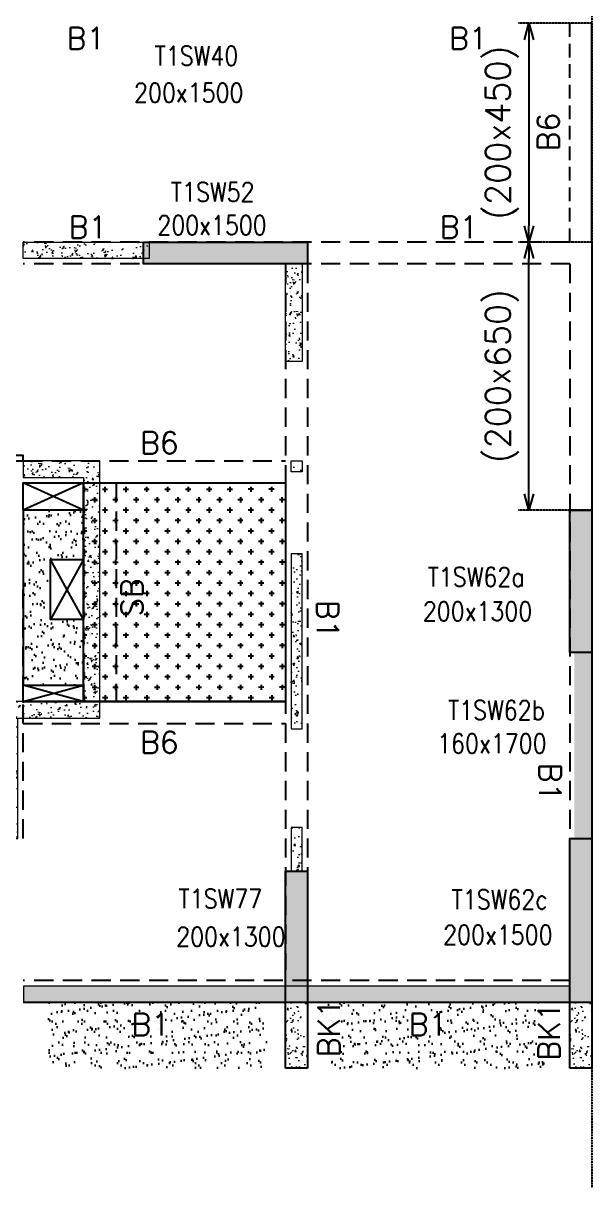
# Model space of a CAD drawing. Header units: millimetres. Extents: x 1078357 to 2594950, y -4969473 to -4636555.
# Drawn here: x 1736000 to 1741200, y -4675773 to -4665131 of the extents above; entities that cross this region are included whole.
import ezdxf

# ---------------------------------------------------------------- set-up
doc = ezdxf.new("R2010")
doc.units = ezdxf.units.MM
doc.header["$PDMODE"] = 35
for name, pattern in [('CONTINOUS', [0]), ('DOT', [0.25, 0, -0.25]), ('HIDDEN', [0.375, 0.25, -0.125])]:
    doc.linetypes.add(name, pattern=pattern)
doc.layers.get('0').update_dxf_attribs({"lineweight": 0})
doc.layers.get('Defpoints').update_dxf_attribs({"lineweight": 0})
for name, color, linetype, lineweight in [('A-_ANOTDIMA_D-', 6, 'Continuous', 13), ('COL. NO.', 30, 'Continuous', 25), ('COL. SIZE', 7, 'Continuous', 25), ('HATCH', 8, 'Continuous', 30), ('S-NON STR RCC WALL', 8, 'Continuous', 0)]:
    doc.layers.add(name, color=color, linetype=linetype, lineweight=lineweight)
for name, color, linetype in [('B-200x325', 201, 'HIDDEN'), ('B-200x450', 52, 'HIDDEN'), ('B-200x650', 241, 'HIDDEN'), ('B-300xSLAB THK.', 151, 'Continuous'), ('BK1-200x650', 241, 'HIDDEN'), ('DC BEAM NO.', 7, 'Continuous'), ('DROP SLAB', 8, 'Continuous'), ('EXPANSION JOINT', 10, 'HIDDEN'), ('S-COLUMN_SHEAR WALL', 1, 'Continuous'), ('S-DIM', 2, 'Continuous'), ('SLAB FOLD', 8, 'Continuous')]:
    doc.layers.add(name, color=color, linetype=linetype)
doc.styles.add('Roman', font='romans')
doc.styles.add('ROMANS', font='romans.shx', dxfattribs={"width": 0.85})
doc.dimstyles.new('HARESH', dxfattribs={"dimtxt": 150, "dimasz": 75, "dimexe": 0, "dimexo": 0, "dimgap": 25, "dimtad": 1, "dimdec": 0, "dimdsep": 46, "dimtxsty": 'Roman', "dimblk": 'OBLIQUE', "dimcen": 225, "dimdle": 25, "dimclrd": 2, "dimclre": 2, "dimclrt": 7, "dimadec": 8, "dimazin": 1, "dimtfac": 1, "dimtdec": 0, "dimtmove": 0, "dimatfit": 0, "dimfxl": 1, "dimlwd": -1, "dimlwe": -1, "dimarcsym": 0})

# ---------------------------------------------------------------- blocks, each defined once
blk = doc.blocks.new('_Open30')
at = {"color": 0, "linetype": 'ByBlock', "lineweight": -2}
for p, q in [((-1, 0.268), (0, 0)), ((0, 0), (-1, -0.268)), ((0, 0), (-1, 0))]:
    blk.add_line(p, q, dxfattribs=at)
blk = doc.blocks.new('*D1130')
at = {"layer": 'Defpoints', "color": 0, "linetype": 'CONTINOUS', "ltscale": 0.5, "transparency": 16777216}
for p in [(1740626, -4667131), (1741200, -4667131, 0), (1741200, -4669581, 0)]:
    blk.add_point(p, dxfattribs=at)
at = {"layer": 'S-DIM', "color": 2, "linetype": 'DOT', "ltscale": 0.5, "transparency": 16777216}
for p, q in [((1741200, -4667131), (1740526, -4667131)), ((1741200, -4669581), (1740526, -4669581))]:
    blk.add_line(p, q, dxfattribs=at)
at = {"layer": 'S-DIM', "color": 2, "linetype": 'CONTINOUS', "ltscale": 0.5, "transparency": 16777216}
blk.add_line((1740626, -4669431), (1740626, -4667281), dxfattribs=at)
at = {"layer": 'S-DIM', "color": 2, "linetype": 'CONTINOUS', "ltscale": 0.5, "transparency": 16777216, "xscale": 150, "yscale": 150, "zscale": 150}
for p, rotation in [((1740626, -4667131), 90), ((1740626, -4669581), 270)]:
    blk.add_blockref('_Open30', p, dxfattribs=dict(at, rotation=rotation))
at = {"layer": 'S-DIM', "color": 7, "linetype": 'CONTINOUS', "ltscale": 0.5, "transparency": 16777216, "insert": (1740379, -4668356), "char_height": 225, "attachment_point": 5, "rotation": 90, "style": 'Roman'}
blk.add_mtext('(200x650)', dxfattribs=at)
blk = doc.blocks.new('*D1131')
at = {"layer": 'Defpoints', "color": 0, "linetype": 'CONTINOUS', "ltscale": 0.5, "transparency": 16777216}
for p in [(1741200, -4665131, 0), (1740626, -4667131), (1741200, -4667131, 0)]:
    blk.add_point(p, dxfattribs=at)
at = {"layer": 'S-DIM', "color": 2, "linetype": 'DOT', "ltscale": 0.5, "transparency": 16777216}
for p, q in [((1741200, -4665131), (1740526, -4665131)), ((1741200, -4667131), (1740526, -4667131))]:
    blk.add_line(p, q, dxfattribs=at)
at = {"layer": 'S-DIM', "color": 2, "linetype": 'CONTINOUS', "ltscale": 0.5, "transparency": 16777216}
blk.add_line((1740626, -4665281), (1740626, -4666981), dxfattribs=at)
at = {"layer": 'S-DIM', "color": 2, "linetype": 'CONTINOUS', "ltscale": 0.5, "transparency": 16777216, "xscale": 150, "yscale": 150, "zscale": 150}
for p, rotation in [((1740626, -4665131), 90), ((1740626, -4667131), 270)]:
    blk.add_blockref('_Open30', p, dxfattribs=dict(at, rotation=rotation))
at = {"layer": 'S-DIM', "color": 7, "linetype": 'CONTINOUS', "ltscale": 0.5, "transparency": 16777216, "insert": (1740379, -4666131), "char_height": 225, "attachment_point": 5, "rotation": 90, "style": 'Roman'}
blk.add_mtext('(200x450)', dxfattribs=at)
blk = doc.blocks.new('G$CD63B60BD')
at = {"layer": 'COL. NO.', "linetype": 'Continuous', "style": 'ROMANS', "width": 0.85}
for s, p in [('T1SW40', (40551, 8565, -320)), ('T1SW52', (40700, 7320, -320)), ('T1SW62a', (43049, 3802, -320)), ('T1SW62b', (43235, 2584, -320)), ('T1SW77', (40770, 861, -320)), ('T1SW62c', (43268, 854, -323))]:
    blk.add_text(s, height=175, dxfattribs=at).set_placement(p)
at = {"layer": 'COL. SIZE', "linetype": 'Continuous', "style": 'ROMANS', "width": 0.85}
for s, p in [('200x1500', (40363, 8228, -320)), ('200x1500', (40576, 7017, -320)), ('200x1300', (43005, 3488, -320)), ('160x1700', (43136, 2280, -320)), ('200x1300', (40749, 514, -320)), ('200x1500', (43191, 531, -323))]:
    blk.add_text(s, height=175, dxfattribs=at).set_placement(p)

msp = doc.modelspace()

# ---------------------------------------------------------------- hatches: boundary and pattern name
at = {"layer": 'DROP SLAB'}
h = msp.add_hatch(dxfattribs=at)
h.set_pattern_fill('CROSS', color=8, scale=15, angle=0.03079)
h.set_pattern_definition([(180.03079016, (-7053890.66, 32799621.51), (-95.19879988, -95.30117261), [47.625, -142.875]), (270.03079016, (-7053914.48, 32799645.31), (95.30117261, -95.19879988), [47.625, -142.875])])
h.paths.add_polyline_path([(1736549.6, -4669330.9), (1738399.6, -4669330.9), (1738399.6, -4671330.7), (1736549.6, -4671330.7)])
at = {"layer": 'HATCH'}
h = msp.add_hatch(dxfattribs=at)
h.set_pattern_fill('AR-SAND', color=8, scale=3, angle=180.02985)
h.set_pattern_definition([(37.47015413, (-4472243.43, 23605394.62), (-4.72361136, 146.8264517), [0, -115.824, 0, -129.54, 0, -123.825]), (7.4701541, (-4472243.43, 23605394.62), (134.9689868, 214.9772528), [0, -62.484, 0, -104.394, 0, -40.005]), (327.47015413, (-4472337.15, 23605394.67), (237.29790347, 0.3075449), [0, -38.1, 0, -137.16, 0, -179.07]), (317.4701541, (-4472337.15, 23605394.67), (229.1017424, 66.759465), [0, -19.05, 0, -89.916, 0, -102.87])])
h.paths.add_polyline_path([(1735999.6, -4671180.8), (1736549.6, -4671180.8), (1736549.6, -4670580.8), (1736249.6, -4670580.8), (1736249.6, -4670030.8), (1736549.6, -4670030.9), (1736549.6, -4669580.8), (1735999.6, -4669580.8)])
h = msp.add_hatch(dxfattribs=at)
h.set_pattern_fill('AR-SAND', color=8, scale=3, angle=179.97015)
h.set_pattern_definition([(37.47015413, (-3357608.1, 18697427.77), (-4.72361136, 146.8264517), [0, -115.824, 0, -129.54, 0, -123.825]), (7.4701541, (-3357608.1, 18697427.77), (134.9689868, 214.9772528), [0, -62.484, 0, -104.394, 0, -40.005]), (327.4701541, (-3357701.83, 18697427.82), (237.2979035, 0.3075449), [0, -38.1, 0, -137.16, 0, -179.07]), (317.4701541, (-3357701.83, 18697427.82), (229.1017424, 66.759465), [0, -19.05, 0, -89.916, 0, -102.87])])
h.paths.add_polyline_path([(1738224.9, -4674080.9), (1736224.9, -4674080.9), (1736224.9, -4674680.9), (1738224.9, -4674680.9)])
h = msp.add_hatch(dxfattribs=at)
h.set_pattern_fill('AR-SAND', color=8, scale=3, angle=179.97015)
h.set_pattern_definition([(37.47015413, (-3360158.1, 18697427.77), (-4.72361136, 146.8264517), [0, -115.824, 0, -129.54, 0, -123.825]), (7.4701541, (-3360158.1, 18697427.77), (134.9689868, 214.9772528), [0, -62.484, 0, -104.394, 0, -40.005]), (327.4701541, (-3360251.83, 18697427.82), (237.2979035, 0.3075449), [0, -38.1, 0, -137.16, 0, -179.07]), (317.4701541, (-3360251.83, 18697427.82), (229.1017424, 66.759465), [0, -19.05, 0, -89.916, 0, -102.87])])
h.paths.add_polyline_path([(1740774.9, -4674080.9), (1738774.9, -4674080.9), (1738774.9, -4674680.9), (1740774.9, -4674680.9)])
at = {"layer": 'S-COLUMN_SHEAR WALL', "lineweight": 25}
h = msp.add_hatch(color=1, dxfattribs=at)
h.dxf.hatch_style = 1
h.paths.add_polyline_path([(1737099.7, -4667130.8), (1738599.7, -4667130.8), (1738599.7, -4667330.8), (1737099.7, -4667330.8)])
h = msp.add_hatch(color=1, dxfattribs=at)
h.dxf.hatch_style = 1
h.paths.add_polyline_path([(1740999.7, -4669580.8), (1741199.7, -4669580.8), (1741199.7, -4670880.8), (1740999.7, -4670880.8)])
at = {"layer": 'S-COLUMN_SHEAR WALL', "lineweight": 25, "extrusion": (1.00316e-06, -2.11765e-11, 1)}
h = msp.add_hatch(color=1, dxfattribs=at)
h.dxf.hatch_style = 1
h.paths.add_polyline_path([(1741199.6, -4672580.9), (1741039.6, -4672580.9), (1741039.6, -4670880.9), (1741199.6, -4670880.9)])
at = {"layer": 'S-COLUMN_SHEAR WALL', "lineweight": 25}
h = msp.add_hatch(color=1, dxfattribs=at)
h.dxf.hatch_style = 1
h.paths.add_polyline_path([(1741199.6, -4674080.9), (1740999.6, -4674080.9), (1740999.6, -4672580.8), (1741199.6, -4672580.8)])
h = msp.add_hatch(color=1, dxfattribs=at)
h.dxf.hatch_style = 1
h.paths.add_polyline_path([(1738599.6, -4672880.8), (1738599.6, -4674080.9), (1738399.6, -4674080.9), (1738399.6, -4672880.8)])
at = {"layer": 'S-NON STR RCC WALL'}
h = msp.add_hatch(dxfattribs=at)
h.set_pattern_fill('AR-CONC', color=256)
h.set_pattern_definition([(50, (-5739970.31, 27975610.97), (182.184669, -15.93908554), [19.05, -209.55]), (355, (-5739970.31, 27975610.97), (-35.2434214, 191.0568452), [15.24, -167.6405842]), (100.4514447, (-5739955.13, 27975609.64), (146.9412471, 175.1177519), [16.1900088, -178.0902446]), (46.1842, (-5739970.31, 27975661.77), (271.0790409, -42.042328), [28.575, -314.325]), (96.6355576, (-5739947.72, 27975658.27), (237.404134, 247.4261246), [24.2850231, -267.1356082]), (351.1841512, (-5739970.3, 27975661.77), (237.404134, 247.4261246), [22.859967, -251.459732]), (21, (-5739944.91, 27975649.07), (151.6143913, -102.2651982), [19.05, -209.55]), (326, (-5739944.91, 27975649.07), (61.8020283, 184.1879661), [15.24, -167.64]), (71.451445, (-5739932.28, 27975640.55), (213.4164193, 81.9227689), [16.1900088, -178.0899376]), (37.5, (-5739970.31, 27975610.97), (3.08860325, 84.55503887), [0, -165.608, 0, -170.18, 0, -168.275]), (7.5, (-5739970.31, 27975610.97), (66.8196625, 100.18057482), [0, -97.028, 0, -161.798, 0, -64.135]), (327.5, (-5740026.954, 27975610.97), (135.59059517, -5.72874399), [0, -63.5, 0, -198.12, 0, -262.89]), (317.5, (-5740052.35, 27975610.97), (148.1291814, 25.42649103), [0, -82.55, 0, -131.572, 0, -186.69])])
h.paths.add_polyline_path([(1737149.9, -4667280.9), (1735999.9, -4667280.9), (1735999.9, -4667130.9), (1737149.9, -4667130.9)])
h = msp.add_hatch(dxfattribs=at)
h.set_pattern_fill('AR-CONC', color=256, angle=180)
h.set_pattern_definition([(50, (-5713135.06, 27972320.94), (182.184669, -15.93908554), [19.05, -209.55]), (355, (-5713135.06, 27972320.94), (-35.2434214, 191.0568452), [15.24, -167.6405842]), (100.4514447, (-5713119.88, 27972319.61), (146.9412471, 175.1177519), [16.1900088, -178.0902446]), (46.1842, (-5713135.06, 27972371.74), (271.0790409, -42.042328), [28.575, -314.325]), (96.6355576, (-5713112.47, 27972368.24), (237.404134, 247.4261246), [24.2850231, -267.1356082]), (351.1841512, (-5713135.06, 27972371.74), (237.404134, 247.4261246), [22.859967, -251.459732]), (21, (-5713109.66, 27972359.04), (151.6143913, -102.2651982), [19.05, -209.55]), (326, (-5713109.66, 27972359.04), (61.8020283, 184.1879661), [15.24, -167.64]), (71.451445, (-5713097.02, 27972350.52), (213.4164193, 81.9227689), [16.1900088, -178.0899376]), (37.5, (-5713135.06, 27972320.94), (3.08860325, 84.55503887), [0, -165.608, 0, -170.18, 0, -168.275]), (7.5, (-5713135.06, 27972320.94), (66.8196625, 100.18057482), [0, -97.028, 0, -161.798, 0, -64.135]), (327.5, (-5713191.7, 27972320.94), (135.59059517, -5.72874399), [0, -63.5, 0, -198.12, 0, -262.89]), (317.5, (-5713217.1, 27972320.94), (148.1291814, 25.42649103), [0, -82.55, 0, -131.572, 0, -186.69])])
h.paths.add_polyline_path([(1738399.9, -4667330.9), (1738549.9, -4667330.9), (1738549.9, -4668220.8), (1738399.9, -4668220.8)])
h = msp.add_hatch(dxfattribs=at)
h.set_pattern_fill('AR-CONC', color=256, angle=180)
h.set_pattern_definition([(50, (-4642745.6, 23291591.78), (182.184669, -15.9390855), [19.05, -209.55]), (355, (-4642745.6, 23291591.78), (-35.2434214, 191.0568452), [15.24, -167.6405842]), (100.4514447, (-4642730.41, 23291590.45), (146.9412471, 175.1177519), [16.1900088, -178.0902446]), (46.1842, (-4642745.6, 23291642.58), (271.0790409, -42.042328), [28.575, -314.325]), (96.6355576, (-4642723, 23291639.08), (237.404134, 247.4261246), [24.2850231, -267.1356082]), (351.1841512, (-4642745.6, 23291642.58), (237.404134, 247.4261246), [22.859967, -251.459732]), (21, (-4642720.2, 23291629.88), (151.6143913, -102.2651982), [19.05, -209.55]), (326, (-4642720.2, 23291629.88), (61.8020283, 184.1879661), [15.24, -167.64]), (71.451445, (-4642707.56, 23291621.36), (213.4164193, 81.9227689), [16.1900088, -178.0899376]), (37.5, (-4642745.6, 23291591.78), (3.08860325, 84.55503887), [0, -165.608, 0, -170.18, 0, -168.275]), (7.5, (-4642745.6, 23291591.78), (66.8196625, 100.18057482), [0, -97.028, 0, -161.798, 0, -64.135]), (327.5, (-4642802.24, 23291591.78), (135.59059517, -5.728744), [0, -63.5, 0, -198.12, 0, -262.89]), (317.5, (-4642827.64, 23291591.78), (148.1291814, 25.42649103), [0, -82.55, 0, -131.572, 0, -186.69])])
h.paths.add_polyline_path([(1736699.9, -4671480.9), (1736699.9, -4669130.9), (1735999.9, -4669130.9), (1735999.9, -4669280.9), (1736549.9, -4669280.9), (1736549.9, -4671330.9), (1735799.9, -4671330.9), (1735799.9, -4672580.8), (1735949.9, -4672580.8), (1735949.9, -4671480.9)])
h = msp.add_hatch(dxfattribs=at)
h.set_pattern_fill('AR-CONC', color=256, angle=180)
h.set_pattern_definition([(50, (2835724.66, -9398072.05), (182.184669, -15.9390855), [19.05, -209.55]), (355, (2835724.66, -9398072.05), (-35.2434214, 191.056845), [15.24, -167.640584]), (100.4514447, (2835739.85, -9398073.38), (146.941247, 175.117752), [16.190009, -178.0902446]), (46.1842, (2835724.66, -9398021.25), (271.079041, -42.042328), [28.575, -314.325]), (96.6355576, (2835747.25, -9398024.75), (237.404134, 247.426125), [24.285023, -267.135608]), (351.184151, (2835724.66, -9398021.25), (237.404134, 247.426125), [22.859967, -251.459732]), (21, (2835750.06, -9398033.95), (151.6143913, -102.265198), [19.05, -209.55]), (326, (2835750.06, -9398033.95), (61.802028, 184.187966), [15.24, -167.64]), (71.451445, (2835762.7, -9398042.47), (213.416419, 81.922769), [16.190009, -178.0899376]), (37.5, (2835724.664, -9398072.05), (3.08860325, 84.5550389), [0, -165.608, 0, -170.18, 0, -168.275]), (7.5, (2835724.66, -9398072.05), (66.8196625, 100.1805748), [0, -97.028, 0, -161.798, 0, -64.135]), (327.5, (2835668.02, -9398072.05), (135.5905952, -5.728744), [0, -63.5, 0, -198.12, 0, -262.89]), (317.5, (2835642.62, -9398072.05), (148.1291814, 25.426491), [0, -82.55, 0, -131.572, 0, -186.69])])
h.paths.add_polyline_path([(1738449.9, -4669130.7), (1738549.9, -4669130.7), (1738549.9, -4669230.7), (1738449.9, -4669230.7)])
h = msp.add_hatch(dxfattribs=at)
h.set_pattern_fill('AR-CONC', color=256, angle=180)
h.set_pattern_definition([(50, (2835737.88, -9396707.38), (182.184669, -15.9390855), [19.05, -209.55]), (355, (2835737.88, -9396707.38), (-35.2434214, 191.056845), [15.24, -167.640584]), (100.4514447, (2835753.06, -9396708.71), (146.941247, 175.117752), [16.190009, -178.0902446]), (46.1842, (2835737.88, -9396656.58), (271.079041, -42.042328), [28.575, -314.325]), (96.6355576, (2835760.47, -9396660.1), (237.404134, 247.426125), [24.285023, -267.135608]), (351.184151, (2835737.88, -9396656.58), (237.404134, 247.426125), [22.859967, -251.459732]), (21, (2835763.28, -9396669.28), (151.6143913, -102.265198), [19.05, -209.55]), (326, (2835763.28, -9396669.28), (61.802028, 184.187966), [15.24, -167.64]), (71.451445, (2835775.91, -9396677.8), (213.416419, 81.922769), [16.190009, -178.0899376]), (37.5, (2835737.88, -9396707.385), (3.08860325, 84.5550389), [0, -165.608, 0, -170.18, 0, -168.275]), (7.5, (2835737.88, -9396707.385), (66.8196625, 100.1805748), [0, -97.028, 0, -161.798, 0, -64.135]), (327.5, (2835681.236, -9396707.385), (135.5905952, -5.728744), [0, -63.5, 0, -198.12, 0, -262.89]), (317.5, (2835655.84, -9396707.38), (148.1291814, 25.426491), [0, -82.55, 0, -131.572, 0, -186.69])])
h.paths.add_polyline_path([(1738449.9, -4671580.7), (1738549.9, -4671580.7), (1738549.9, -4669980.7), (1738449.9, -4669980.7)])
h = msp.add_hatch(dxfattribs=at)
h.set_pattern_fill('AR-CONC', color=256, angle=180)
h.set_pattern_definition([(50, (1738513.16, -4712688.2), (182.18467, -15.9391), [19.05, -209.55]), (355, (1738513.16, -4712688.2), (-35.2434, 191.05685), [15.24, -167.6406]), (100.45144, (1738528.34, -4712689.53), (146.94125, 175.11775), [16.19, -178.09024]), (46.1842, (1738513.16, -4712637.4), (271.079, -42.0423), [28.575, -314.325]), (96.63556, (1738535.75, -4712640.9), (237.4041, 247.4261), [24.285, -267.1356]), (351.18415, (1738513.16, -4712637.4), (237.4041, 247.4261), [22.86, -251.4597]), (21, (1738538.56, -4712650.1), (151.6144, -102.2652), [19.05, -209.55]), (326, (1738538.56, -4712650.1), (61.802, 184.188), [15.24, -167.64]), (71.45144, (1738551.2, -4712658.62), (213.4164, 81.9228), [16.19, -178.0899]), (37.5, (1738513.16, -4712688.2), (3.0886, 84.55504), [0, -165.608, 0, -170.18, 0, -168.275]), (7.5, (1738513.16, -4712688.2), (66.81966, 100.18057), [0, -97.028, 0, -161.798, 0, -64.135]), (327.5, (1738456.52, -4712688.2), (135.5906, -5.72874), [0, -63.5, 0, -198.12, 0, -262.89]), (317.5, (1738431.12, -4712688.2), (148.12918, 25.4265), [0, -82.55, 0, -131.572, 0, -186.69])])
h.paths.add_polyline_path([(1738449.9, -4672881.1), (1738549.9, -4672881.1), (1738549.9, -4672480.7), (1738449.9, -4672480.7)])
h = msp.add_hatch(dxfattribs=at)
h.set_pattern_fill('AR-CONC', color=256, angle=180)
h.set_pattern_definition([(50, (-5739970.31, 27975610.97), (182.184669, -15.93908554), [19.05, -209.55]), (355, (-5739970.31, 27975610.97), (-35.2434214, 191.0568452), [15.24, -167.6405842]), (100.4514447, (-5739955.13, 27975609.64), (146.9412471, 175.1177519), [16.1900088, -178.0902446]), (46.1842, (-5739970.31, 27975661.77), (271.0790409, -42.042328), [28.575, -314.325]), (96.6355576, (-5739947.72, 27975658.27), (237.404134, 247.4261246), [24.2850231, -267.1356082]), (351.1841512, (-5739970.3, 27975661.77), (237.404134, 247.4261246), [22.859967, -251.459732]), (21, (-5739944.91, 27975649.07), (151.6143913, -102.2651982), [19.05, -209.55]), (326, (-5739944.91, 27975649.07), (61.8020283, 184.1879661), [15.24, -167.64]), (71.451445, (-5739932.28, 27975640.55), (213.4164193, 81.9227689), [16.1900088, -178.0899376]), (37.5, (-5739970.31, 27975610.97), (3.08860325, 84.55503887), [0, -165.608, 0, -170.18, 0, -168.275]), (7.5, (-5739970.31, 27975610.97), (66.8196625, 100.18057482), [0, -97.028, 0, -161.798, 0, -64.135]), (327.5, (-5740026.954, 27975610.97), (135.59059517, -5.72874399), [0, -63.5, 0, -198.12, 0, -262.89]), (317.5, (-5740052.35, 27975610.97), (148.1291814, 25.42649103), [0, -82.55, 0, -131.572, 0, -186.69])])
h.paths.add_polyline_path([(1736002.8, -4674080.9), (1740999.9, -4674080.9), (1740999.9, -4673930.9), (1736002.8, -4673930.9)])
h = msp.add_hatch(dxfattribs=at)
h.set_pattern_fill('AR-CONC', color=256, angle=180)
h.set_pattern_definition([(50, (-7891772.63, 37565026.48), (182.184669, -15.93908554), [19.05, -209.55]), (355, (-7891772.63, 37565026.48), (-35.2434214, 191.0568452), [15.24, -167.6405842]), (100.4514447, (-7891757.45, 37565025.16), (146.9412471, 175.1177519), [16.1900088, -178.0902446]), (46.1842, (-7891772.63, 37565077.28), (271.0790409, -42.0423279), [28.575, -314.325]), (96.6355576, (-7891750.04, 37565073.78), (237.404134, 247.4261246), [24.2850231, -267.1356082]), (351.1841512, (-7891772.63, 37565077.28), (237.404134, 247.4261246), [22.859967, -251.459732]), (21, (-7891747.23, 37565064.58), (151.61439127, -102.2651982), [19.05, -209.55]), (326, (-7891747.23, 37565064.58), (61.80202835, 184.1879661), [15.24, -167.64]), (71.451445, (-7891734.6, 37565056.06), (213.4164193, 81.9227689), [16.1900088, -178.0899376]), (37.5, (-7891772.63, 37565026.485), (3.08860325, 84.55503887), [0, -165.608, 0, -170.18, 0, -168.275]), (7.5, (-7891772.63, 37565026.485), (66.81966251, 100.18057482), [0, -97.028, 0, -161.798, 0, -64.135]), (327.5, (-7891829.27, 37565026.485), (135.59059517, -5.72874399), [0, -63.5, 0, -198.12, 0, -262.89]), (317.5, (-7891854.67, 37565026.48), (148.1291814, 25.42649103), [0, -82.55, 0, -131.572, 0, -186.69])])
h.paths.add_polyline_path([(1738599.6, -4674080.8), (1738399.6, -4674080.8), (1738399.6, -4674680.8), (1738599.6, -4674680.8), (1738599.6, -4674680.8), (1738599.6, -4674080.9)], is_closed=False)
h = msp.add_hatch(dxfattribs=at)
h.set_pattern_fill('AR-CONC', color=256, angle=180)
h.set_pattern_definition([(50, (-7889172.61, 37565026.48), (182.184669, -15.93908554), [19.05, -209.55]), (355, (-7889172.61, 37565026.48), (-35.2434214, 191.0568452), [15.24, -167.6405842]), (100.4514447, (-7889157.43, 37565025.16), (146.9412471, 175.1177519), [16.1900088, -178.0902446]), (46.1842, (-7889172.6, 37565077.28), (271.0790409, -42.0423279), [28.575, -314.325]), (96.6355576, (-7889150.02, 37565073.78), (237.404134, 247.4261246), [24.2850231, -267.1356082]), (351.1841512, (-7889172.6, 37565077.28), (237.404134, 247.4261246), [22.859967, -251.459732]), (21, (-7889147.21, 37565064.58), (151.61439127, -102.2651982), [19.05, -209.55]), (326, (-7889147.21, 37565064.58), (61.80202835, 184.1879661), [15.24, -167.64]), (71.451445, (-7889134.58, 37565056.06), (213.4164193, 81.9227689), [16.1900088, -178.0899376]), (37.5, (-7889172.61, 37565026.485), (3.08860325, 84.55503887), [0, -165.608, 0, -170.18, 0, -168.275]), (7.5, (-7889172.61, 37565026.485), (66.81966251, 100.18057482), [0, -97.028, 0, -161.798, 0, -64.135]), (327.5, (-7889229.25, 37565026.485), (135.59059517, -5.72874399), [0, -63.5, 0, -198.12, 0, -262.89]), (317.5, (-7889254.65, 37565026.48), (148.1291814, 25.42649103), [0, -82.55, 0, -131.572, 0, -186.69])])
h.paths.add_polyline_path([(1741199.6, -4674080.8), (1740999.6, -4674080.8), (1740999.6, -4674680.8), (1741199.6, -4674680.8), (1741199.6, -4674680.8), (1741199.6, -4674080.9)], is_closed=False)

# ---------------------------------------------------------------- linework, layer by layer
at = {"layer": 'B-200x325', "ltscale": 700}
for p, q in [((1735999.9, -4669130.9, 0), (1738399.8, -4669130.9, 0)), ((1735999.8, -4671530.7, 0), (1738399.8, -4671530.7, 0))]:
    msp.add_line(p, q, dxfattribs=at)
at = {"layer": 'B-200x325', "linetype": 'Continuous', "ltscale": 700}
for p, q in [((1736000, -4669330.9, 0), (1738399.8, -4669330.9, 0)), ((1735999.8, -4671330.7, 0), (1738399.8, -4671330.7, 0))]:
    msp.add_line(p, q, dxfattribs=at)
at = {"layer": 'B-200x450', "linetype": 'HIDDEN', "ltscale": 500}
msp.add_line((1740999.9, -4667130.9, 0), (1740999.9, -4665130.8, 0), dxfattribs=at)
at = {"layer": 'B-200x450', "linetype": 'Continuous', "ltscale": 500}
msp.add_line((1741199.9, -4667130.9, 0), (1741199.9, -4665130.9, 0), dxfattribs=at)
at = {"layer": 'B-200x650', "linetype": 'HIDDEN', "ltscale": 700}
for p, q in [((1740999.9, -4667130.9, 0), (1735999.9, -4667130.9, 0)), ((1740999.9, -4667330.9, 0), (1735999.9, -4667330.9, 0)), ((1738399.9, -4667330.9, 0), (1738399.9, -4673780.8, 0)), ((1738599.9, -4667330.9, 0), (1738599.9, -4673780.8, 0)), ((1740999.9, -4667330.9, 0), (1740999.9, -4672580.8, 0)), ((1735999.9, -4672580.8, 0), (1735999.9, -4670280.8, 0)), ((1740999.9, -4673880.8, 0), (1735999.9, -4673880.8, 0))]:
    msp.add_line(p, q, dxfattribs=at)
at = {"layer": 'B-200x650', "linetype": 'CONTINOUS', "ltscale": 700}
for p, q in [((1741199.9, -4667130.9, 0), (1741199.9, -4672580.8, 0)), ((1740999.9, -4674080.8, 0), (1735999.9, -4674080.8, 0)), ((1738399.6, -4674680.8, 0), (1738399.6, -4674080.8, 0)), ((1738599.6, -4674080.8, 0), (1738599.6, -4674680.8, 0)), ((1740999.6, -4674680.8, 0), (1740999.6, -4674080.8, 0)), ((1741199.6, -4674080.8, 0), (1741199.6, -4674680.8, 0)), ((1738599.6, -4674680.8, 0), (1738399.6, -4674680.8, 0)), ((1741199.6, -4674680.8, 0), (1740999.6, -4674680.8, 0))]:
    msp.add_line(p, q, dxfattribs=at)
at = {"layer": 'B-300xSLAB THK.', "linetype": 'HIDDEN', "ltscale": 700}
for p, q in [((1736549.7, -4669331.1, 0), (1736549.7, -4671330.9, 0)), ((1736849.7, -4669331.1, 0), (1736849.7, -4671330.9, 0))]:
    msp.add_line(p, q, dxfattribs=at)
at = {"layer": 'BK1-200x650', "linetype": 'Continuous', "ltscale": 700, "elevation": 0}
msp.add_lwpolyline([(1735799.9, -4669130.9), (1735999.9, -4669130.9), (1735999.9, -4669080.7), (1735799.9, -4669080.7)], close=True, dxfattribs=at)
at = {"layer": 'DROP SLAB', "color": 3, "linetype": 'CONTINOUS', "ltscale": 500}
for p, q in [((1736549.6, -4669330.8, 0), (1735999.6, -4669580.8, 0)), ((1736549.6, -4669580.8, 0), (1735999.8, -4669330.8, 0)), ((1736549.7, -4670580.8, 0), (1736249.6, -4670030.8, 0)), ((1736549.7, -4670030.8, 0), (1736249.6, -4670580.8, 0)), ((1736548.8, -4671330.6, 0), (1735999.6, -4671180.8, 0)), ((1735999.6, -4671330.8, 0), (1736549.6, -4671180.8, 0))]:
    msp.add_line(p, q, dxfattribs=at)
at = {"layer": 'DROP SLAB', "color": 3, "linetype": 'CONTINOUS', "ltscale": 500, "elevation": 0}
for points in [[(1736549.6, -4669580.8), (1735999.8, -4669580.8), (1735999.8, -4669330.8), (1736549.6, -4669330.8)], [(1736549.6, -4669330.9), (1738399.6, -4669330.9), (1738399.6, -4671330.7), (1736549.6, -4671330.7)], [(1736549.6, -4670580.8), (1736249.6, -4670580.8), (1736249.6, -4670030.8), (1736549.6, -4670030.8)], [(1736549.6, -4671330.6), (1735999.6, -4671330.6), (1735999.6, -4671180.8), (1736549.6, -4671180.8)]]:
    msp.add_lwpolyline(points, close=True, dxfattribs=at)
at = {"layer": 'EXPANSION JOINT'}
msp.add_line((1741199.9, -4655440.9, 0), (1741199.9, -4675773.4, 0), dxfattribs=at)
msp.add_line((1741199.9, -4655440.9, 0), (1741199.9, -4675773.4, 0), dxfattribs=at)
at = {"layer": 'S-COLUMN_SHEAR WALL', "color": 1, "lineweight": 25, "elevation": 0}
for points in [[(1737099.7, -4667130.8), (1738599.7, -4667130.8), (1738599.7, -4667330.8), (1737099.7, -4667330.8)], [(1740999.7, -4669580.8), (1741199.7, -4669580.8), (1741199.7, -4670880.8), (1740999.7, -4670880.8)], [(1741199.6, -4674080.9), (1740999.6, -4674080.9), (1740999.6, -4672580.8), (1741199.6, -4672580.8)], [(1738399.6, -4672881.1), (1738599.6, -4672881.1), (1738599.6, -4674080.9), (1738399.6, -4674080.9)]]:
    msp.add_lwpolyline(points, close=True, dxfattribs=at)
at = {"layer": 'S-NON STR RCC WALL', "ltscale": 700, "elevation": 0}
for points in [[(1737149.9, -4667280.9), (1735999.9, -4667280.9), (1735999.9, -4667130.9), (1737149.9, -4667130.9)], [(1738399.9, -4667330.9), (1738549.9, -4667330.9), (1738549.9, -4668220.8), (1738399.9, -4668220.8)], [(1738449.9, -4669130.7), (1738549.9, -4669130.7), (1738549.9, -4669230.7), (1738449.9, -4669230.7)], [(1738449.9, -4671580.7), (1738549.9, -4671580.7), (1738549.9, -4669980.7), (1738449.9, -4669980.7)]]:
    msp.add_lwpolyline(points, close=True, dxfattribs=at)
at = {"layer": 'S-NON STR RCC WALL', "elevation": 0}
for points in [[(1736699.9, -4671480.9), (1736699.9, -4669130.9), (1735999.9, -4669130.9), (1735999.9, -4669280.9), (1736549.9, -4669280.9), (1736549.9, -4671330.9), (1735799.9, -4671330.9), (1735799.9, -4672580.8), (1735949.9, -4672580.8), (1735949.9, -4671480.9)], [(1738449.9, -4672881.1), (1738549.9, -4672881.1), (1738549.9, -4672480.7), (1738449.9, -4672480.7)], [(1736002.8, -4674080.9), (1740999.9, -4674080.9), (1740999.9, -4673930.9), (1736002.8, -4673930.9)]]:
    msp.add_lwpolyline(points, close=True, dxfattribs=at)
at = {"layer": 'SLAB FOLD', "color": 8, "ltscale": 1000, "elevation": 0}
msp.add_lwpolyline([(1735999.6, -4671180.8), (1736549.6, -4671180.8), (1736549.6, -4670580.8), (1736249.6, -4670580.8), (1736249.6, -4670030.8), (1736549.6, -4670030.9), (1736549.6, -4669580.8), (1735999.6, -4669580.8), (1735999.6, -4671180.8)], dxfattribs=at)

# ---------------------------------------------------------------- block references
at = {"layer": 'A-_ANOTDIMA_D-', "color": 2, "ltscale": 700}
msp.add_blockref('G$CD63B60BD', (1696650, -4674080.9, 0), dxfattribs=at)

# ---------------------------------------------------------------- texts
at = {"layer": 'B-200x325', "linetype": 'Continuous', "ltscale": 700, "style": 'ROMANS'}
for p in [(1737069.3, -4669065.7, -2.7), (1737069.3, -4671802.8, -2.7)]:
    msp.add_text('B6', height=200, rotation=0.00134, dxfattribs=at).set_placement(p)
at = {"layer": 'B-200x650', "linetype": 'HIDDEN', "ltscale": 500, "style": 'ROMANS'}
for rotation, p in [(359.99906, (1736397.2, -4665368, -2.7)), (359.99906, (1739895.7, -4665368, -2.7)), (0.00094, (1736416, -4667093.6, -2.7)), (0.00094, (1739810.6, -4667093.6, -2.7)), (269.99906, (1738683.7, -4670402.1, -2.7)), (269.99906, (1740719.6, -4671890.8, -2.7)), (0.00094, (1736989.7, -4674381.1, -2.7)), (0.00094, (1739527, -4674381.2, -2.7))]:
    msp.add_text('B1', height=200, rotation=rotation, dxfattribs=at).set_placement(p)
at = {"layer": 'B-200x650', "linetype": 'CONTINOUS', "ltscale": 700, "style": 'ROMANS'}
for p in [(1738895.3, -4674580.5, 50), (1740909, -4674611.2, 50)]:
    msp.add_text('BK1', height=200, rotation=90, dxfattribs=at).set_placement(p)
at = {"layer": 'B-300xSLAB THK.', "linetype": 'Continuous', "ltscale": 700, "style": 'ROMANS'}
msp.add_text('SB', height=200, rotation=90.00094, dxfattribs=at).set_placement((1737094.4, -4670555.2, -2.7))
at = {"layer": 'DC BEAM NO.', "linetype": 'HIDDEN', "ltscale": 500, "style": 'ROMANS'}
msp.add_text('B6', height=200, rotation=90, dxfattribs=at).set_placement((1740903.3, -4666300.7, -2.7))

# ---------------------------------------------------------------- dimensions: what is measured, and where the dimension line sits
at = {"layer": 'S-DIM', "linetype": 'CONTINOUS', "ltscale": 0.5}
for p1, angle, text, picture, middle in [((1741199.9, -4665130.9, 0), 90, '(200x450)', '*D1131', (1740379.4, -4666130.9, 0)), ((1741199.9, -4669580.8, 0), 270, '(200x650)', '*D1130', (1740379.4, -4668355.8, 0))]:
    dim = msp.add_linear_dim(base=(1740625.8, -4667130.9, 0), p1=p1, p2=(1741199.9, -4667130.9, 0), angle=angle, text=text, dimstyle='HARESH', override={"dimtxt": 225, "dimasz": 150, "dimexe": 100, "dimgap": 75, "dimtxsty": 'Roman', "dimblk1": 'Open30', "dimblk2": 'Open30', "dimsah": 1, "dimdle": 1, "dimfxl": 500, "dimarcsym": 1}, dxfattribs=at)
    dim.commit()
    dim.dimension.update_dxf_attribs({"geometry": picture, "text_midpoint": middle})

doc.saveas('drawing.dxf')
